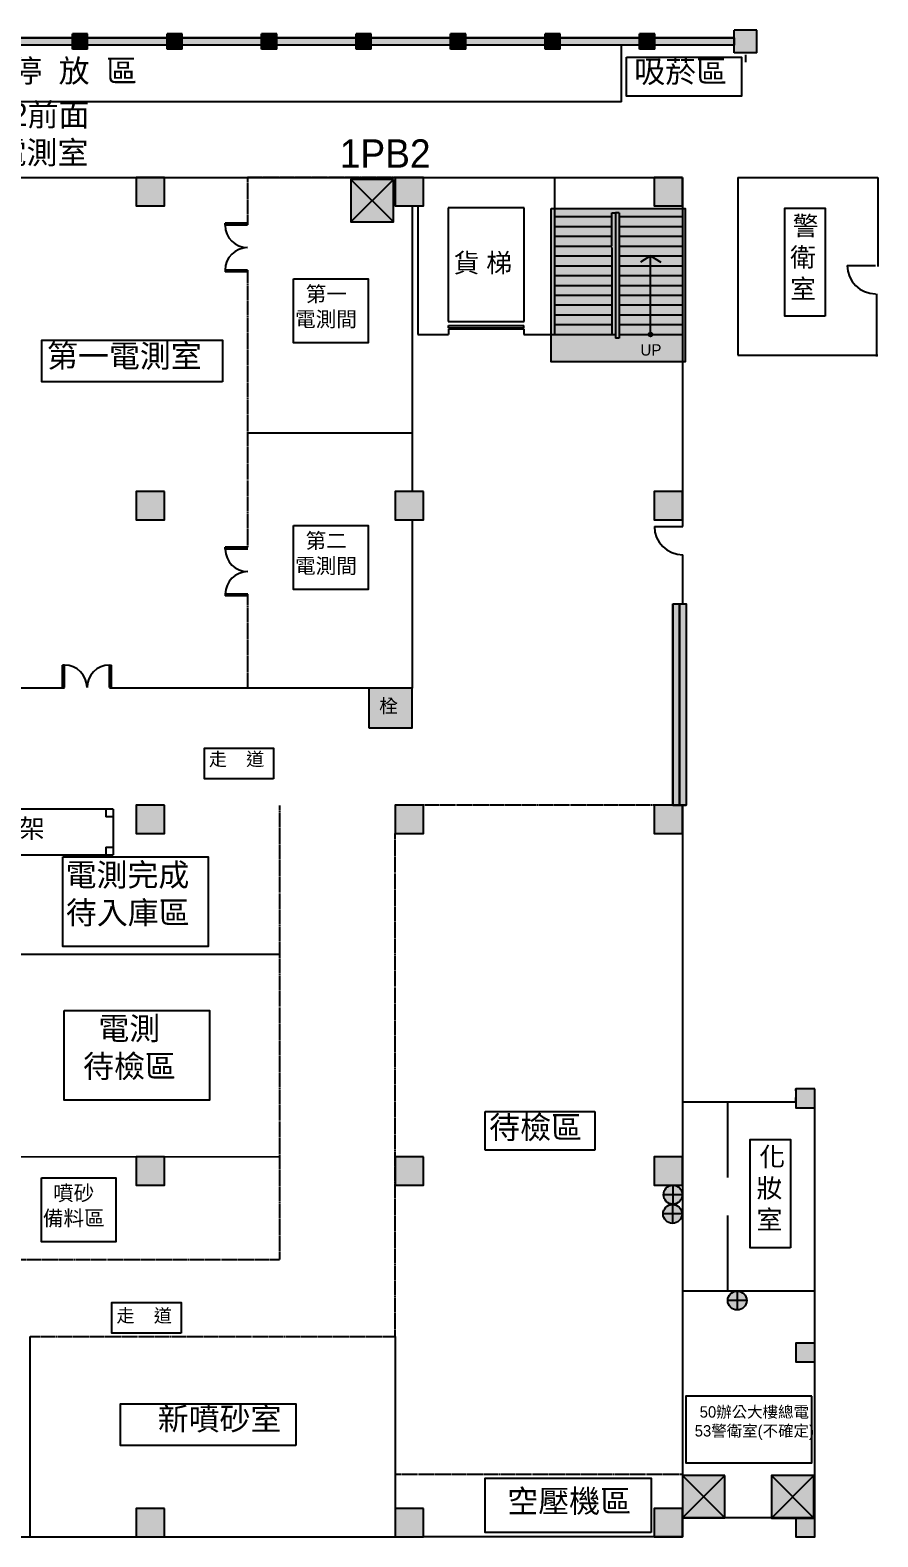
# Model space of a CAD drawing. Header units: millimetres. Extents: x 22594 to 38070, y -3587 to 6205.
# Drawn here: x 30938 to 33180, y 2219 to 6204 of the extents above; entities that cross this region are included whole.
import ezdxf

# ---------------------------------------------------------------- set-up
doc = ezdxf.new("R2010")
doc.units = ezdxf.units.MM
doc.linetypes.add('ACAD_ISO03W100', pattern=[30, 12, -18])
doc.linetypes.add('HIDDEN', pattern=[4.5, 3.5, -1])
doc.layers.get('0').update_dxf_attribs({"lineweight": 25})
for name, color, linetype in [('圍牆', 27, 'Continuous'), ('柱子', 250, 'Continuous'), ('樓梯', 40, 'Continuous'), ('配電箱', 253, 'Continuous'), ('鐵捲門', 83, 'Continuous')]:
    doc.layers.add(name, color=color, linetype=linetype)
doc.styles.add('SIMPLEX', font='simplex.shx')

msp = doc.modelspace()

# ---------------------------------------------------------------- hatches: boundary and pattern name
h = msp.add_hatch(color=1)
h.dxf.hatch_style = 1
h.paths.add_polyline_path([(31833.9, 4358.9), (31947.9, 4358.9), (31947.9, 4463.9), (31833.9, 4463.9)])
h.paths.add_polyline_path([(31847, 4455.4), (31847, 4380.4), (31924.1, 4380.4), (31924.1, 4455.4)], flags=24)
for points in [[(32662.9, 3123.9, 1), (32612.9, 3123.9, 1)], [(32661.9, 3072.9, 1), (32611.9, 3072.9, 1)], [(32832.9, 2843.9, 1), (32782.9, 2843.9, 1)]]:
    msp.add_hatch(color=5).paths.add_polyline_path(points)
at = {"layer": '圍牆'}
for points in [[(31049.9, 6183.9), (30839.9, 6183.9), (30839.9, 6163.9), (31049.9, 6163.9)], [(31049.9, 6153.9), (31049.9, 6193.9), (31089.9, 6193.9), (31089.9, 6153.9)], [(31299.9, 6183.9), (31089.9, 6183.9), (31089.9, 6163.9), (31299.9, 6163.9)], [(31299.9, 6153.9), (31299.9, 6193.9), (31339.9, 6193.9), (31339.9, 6153.9)], [(31549.9, 6183.9), (31339.9, 6183.9), (31339.9, 6163.9), (31549.9, 6163.9)], [(31549.9, 6153.9), (31549.9, 6193.9), (31589.9, 6193.9), (31589.9, 6153.9)], [(31799.9, 6183.9), (31589.9, 6183.9), (31589.9, 6163.9), (31799.9, 6163.9)], [(31799.9, 6193.9), (31799.9, 6153.9), (31839.9, 6153.9), (31839.9, 6193.9)], [(32049.9, 6183.9), (31839.9, 6183.9), (31839.9, 6163.9), (32049.9, 6163.9)], [(32049.9, 6193.9), (32049.9, 6153.9), (32089.9, 6153.9), (32089.9, 6193.9)], [(32299.9, 6183.9), (32089.9, 6183.9), (32089.9, 6163.9), (32299.9, 6163.9)], [(32299.9, 6153.9), (32299.9, 6193.9), (32339.9, 6193.9), (32339.9, 6153.9)], [(32549.9, 6183.9), (32339.9, 6183.9), (32339.9, 6163.9), (32549.9, 6163.9)], [(32549.9, 6153.9), (32549.9, 6193.9), (32589.9, 6193.9), (32589.9, 6153.9)], [(32799.9, 6163.9), (32799.9, 6183.9), (32589.9, 6183.9), (32589.9, 6163.9)], [(32799.9, 6143.9), (32799.9, 6203.9), (32859.9, 6203.9), (32859.9, 6143.9)]]:
    msp.add_hatch(color=256, dxfattribs=at).paths.add_polyline_path(points)
at = {"layer": '柱子'}
for points in [[(31292.9, 5813.9), (31217.9, 5813.9), (31217.9, 5738.9), (31292.9, 5738.9)], [(31977.9, 5813.9), (31902.9, 5813.9), (31902.9, 5738.9), (31977.9, 5738.9)], [(32662.9, 5813.9), (32587.9, 5813.9), (32587.9, 5738.9), (32662.9, 5738.9)], [(31292.9, 4983.9), (31217.9, 4983.9), (31217.9, 4908.9), (31292.9, 4908.9)], [(31977.9, 4983.9), (31902.9, 4983.9), (31902.9, 4908.9), (31977.9, 4908.9)], [(32662.9, 4983.9), (32587.9, 4983.9), (32587.9, 4908.9), (32662.9, 4908.9)], [(31292.9, 4153.9), (31217.9, 4153.9), (31217.9, 4078.9), (31292.9, 4078.9)], [(31977.9, 4153.9), (31902.9, 4153.9), (31902.9, 4078.9), (31977.9, 4078.9)], [(32662.9, 4153.9), (32587.9, 4153.9), (32587.9, 4078.9), (32662.9, 4078.9)], [(31292.9, 3223.9), (31217.9, 3223.9), (31217.9, 3148.9), (31292.9, 3148.9)], [(31977.9, 3223.9), (31902.9, 3223.9), (31902.9, 3148.9), (31977.9, 3148.9)], [(32662.9, 3223.9), (32587.9, 3223.9), (32587.9, 3148.9), (32662.9, 3148.9)], [(31292.9, 2293.9), (31217.9, 2293.9), (31217.9, 2218.9), (31292.9, 2218.9)], [(31977.9, 2293.9), (31902.9, 2293.9), (31902.9, 2218.9), (31977.9, 2218.9)], [(32662.9, 2293.9), (32587.9, 2293.9), (32587.9, 2218.9), (32662.9, 2218.9)], [(32962.9, 2268.7), (33010.8, 2268.7), (33010.8, 2268.9), (33012.9, 2268.9), (33012.9, 2218.9), (32962.9, 2218.9)]]:
    msp.add_hatch(color=7, dxfattribs=at).paths.add_polyline_path(points)
h = msp.add_hatch(color=7, dxfattribs=at)
h.paths.add_polyline_path([(33012.9, 3403.9), (32962.9, 3403.9), (32962.9, 3368.9), (32962.9, 3353.9), (33012.9, 3353.9)])
h.paths.add_polyline_path([(33012.9, 2731.4), (32962.9, 2731.4), (32962.9, 2681.4), (33012.9, 2681.4)])
at = {"layer": '樓梯'}
msp.add_hatch(color=256, dxfattribs=at).paths.add_polyline_path([(32315.8, 5731.9), (32315.8, 5326.4), (32670.3, 5326.4), (32670.3, 5731.9)])
at = {"layer": '配電箱'}
h = msp.add_hatch(color=256, dxfattribs=at)
h.paths.add_polyline_path([(31898.8, 5809.1), (31786.3, 5809.1), (31842.5, 5752.9)])
h.paths.add_polyline_path([(31786.3, 5809.1), (31786.3, 5696.6), (31842.5, 5752.9)])
h.paths.add_polyline_path([(31898.8, 5809.1), (31842.5, 5752.9), (31898.8, 5696.6)])
h.paths.add_polyline_path([(31842.5, 5752.9), (31786.3, 5696.6), (31898.8, 5696.6)])
h = msp.add_hatch(color=256, dxfattribs=at)
h.paths.add_polyline_path([(32775.4, 2381.4), (32662.9, 2381.4), (32719.1, 2325.1)])
h.paths.add_polyline_path([(32662.9, 2381.4), (32662.9, 2268.9), (32719.1, 2325.1)])
h.paths.add_polyline_path([(32775.4, 2381.4), (32719.1, 2325.1), (32775.4, 2268.9)])
h.paths.add_polyline_path([(32719.1, 2325.1), (32662.9, 2268.9), (32775.4, 2268.9)])
h = msp.add_hatch(color=256, dxfattribs=at)
h.paths.add_polyline_path([(33010.8, 2381.2), (32898.3, 2381.2), (32954.5, 2325)])
h.paths.add_polyline_path([(32898.3, 2381.2), (32898.3, 2268.7), (32954.5, 2325)])
h.paths.add_polyline_path([(33010.8, 2381.2), (32954.5, 2325), (33010.8, 2268.7)])
h.paths.add_polyline_path([(32954.5, 2325), (32898.3, 2268.7), (33010.8, 2268.7)])
at = {"layer": '鐵捲門'}
h = msp.add_hatch(color=256, dxfattribs=at)
h.paths.add_polyline_path([(32655.4, 4686.4), (32637.9, 4686.4), (32637.9, 4153.9), (32655.4, 4153.9)])
h.paths.add_polyline_path([(32672.9, 4686.4), (32655.4, 4686.4), (32655.4, 4153.9), (32662.9, 4153.9), (32672.9, 4153.9)])

# ---------------------------------------------------------------- linework, layer by layer
at = {"lineweight": -3}
for p, q in [((31049.9, 6183.9), (30839.9, 6183.9)), ((31049.9, 6153.9), (31049.9, 6193.9)), ((31089.9, 6193.9), (31049.9, 6193.9)), ((31049.9, 6153.9), (31049.9, 6193.9)), ((31089.9, 6193.9), (31049.9, 6193.9)), ((31089.9, 6153.9), (31089.9, 6193.9)), ((31089.9, 6153.9), (31089.9, 6193.9)), ((31299.9, 6183.9), (31089.9, 6183.9)), ((31299.9, 6153.9), (31299.9, 6193.9)), ((31339.9, 6193.9), (31299.9, 6193.9)), ((31299.9, 6153.9), (31299.9, 6193.9)), ((31339.9, 6193.9), (31299.9, 6193.9)), ((31339.9, 6153.9), (31339.9, 6193.9)), ((31339.9, 6153.9), (31339.9, 6193.9)), ((31549.9, 6183.9), (31339.9, 6183.9)), ((31589.9, 6193.9), (31549.9, 6193.9)), ((31549.9, 6153.9), (31549.9, 6193.9)), ((31549.9, 6153.9), (31549.9, 6193.9)), ((31589.9, 6193.9), (31549.9, 6193.9)), ((31589.9, 6153.9), (31589.9, 6193.9)), ((31589.9, 6153.9), (31589.9, 6193.9)), ((31799.9, 6183.9), (31589.9, 6183.9)), ((31839.9, 6193.9), (31799.9, 6193.9)), ((31799.9, 6153.9), (31799.9, 6193.9)), ((31799.9, 6153.9), (31799.9, 6193.9)), ((31839.9, 6193.9), (31799.9, 6193.9)), ((31839.9, 6153.9), (31839.9, 6193.9)), ((31839.9, 6153.9), (31839.9, 6193.9)), ((32049.9, 6183.9), (31839.9, 6183.9)), ((32089.9, 6193.9), (32049.9, 6193.9)), ((32049.9, 6153.9), (32049.9, 6193.9)), ((32049.9, 6153.9), (32049.9, 6193.9)), ((32089.9, 6193.9), (32049.9, 6193.9)), ((32089.9, 6153.9), (32089.9, 6193.9)), ((32089.9, 6153.9), (32089.9, 6193.9)), ((32299.9, 6183.9), (32089.9, 6183.9)), ((32339.9, 6193.9), (32299.9, 6193.9)), ((32299.9, 6153.9), (32299.9, 6193.9)), ((32299.9, 6153.9), (32299.9, 6193.9)), ((32339.9, 6193.9), (32299.9, 6193.9)), ((32339.9, 6153.9), (32339.9, 6193.9)), ((32339.9, 6153.9), (32339.9, 6193.9)), ((32549.9, 6183.9), (32339.9, 6183.9)), ((32589.9, 6193.9), (32549.9, 6193.9)), ((32549.9, 6153.9), (32549.9, 6193.9)), ((32549.9, 6153.9), (32549.9, 6193.9)), ((32589.9, 6193.9), (32549.9, 6193.9)), ((32589.9, 6153.9), (32589.9, 6193.9)), ((32589.9, 6153.9), (32589.9, 6193.9)), ((32799.9, 6183.9), (32589.9, 6183.9)), ((32859.9, 6203.9), (32799.9, 6203.9)), ((32799.9, 6143.9), (32799.9, 6203.9)), ((32859.9, 6143.9), (32859.9, 6203.9)), ((31049.9, 6163.9), (30839.9, 6163.9)), ((31089.9, 6153.9), (31049.9, 6153.9)), ((31089.9, 6153.9), (31049.9, 6153.9)), ((31299.9, 6163.9), (31089.9, 6163.9)), ((31339.9, 6153.9), (31299.9, 6153.9)), ((31339.9, 6153.9), (31299.9, 6153.9)), ((31549.9, 6163.9), (31339.9, 6163.9)), ((31589.9, 6153.9), (31549.9, 6153.9)), ((31589.9, 6153.9), (31549.9, 6153.9)), ((31799.9, 6163.9), (31589.9, 6163.9)), ((31839.9, 6153.9), (31799.9, 6153.9)), ((31839.9, 6153.9), (31799.9, 6153.9)), ((32049.9, 6163.9), (31839.9, 6163.9)), ((32089.9, 6153.9), (32049.9, 6153.9)), ((32089.9, 6153.9), (32049.9, 6153.9)), ((32299.9, 6163.9), (32089.9, 6163.9)), ((32339.9, 6153.9), (32299.9, 6153.9)), ((32339.9, 6153.9), (32299.9, 6153.9)), ((32549.9, 6163.9), (32339.9, 6163.9)), ((32501.9, 6013.9), (32501.9, 6163.9)), ((32589.9, 6153.9), (32549.9, 6153.9)), ((32589.9, 6153.9), (32549.9, 6153.9)), ((32799.9, 6163.9), (32589.9, 6163.9)), ((32859.9, 6143.9), (32799.9, 6143.9)), ((32829.9, 6138.9), (32829.9, 6118.9)), ((32501.9, 6013.9), (29089.9, 6013.9)), ((28477.9, 5813.9), (32662.9, 5813.9)), ((31786.3, 5696.6), (31898.8, 5809.1)), ((31786.3, 5809.1), (31898.8, 5696.6)), ((32324.9, 5813.9), (32324.9, 5398.9)), ((32662.9, 5813.9), (32662.9, 4908.9)), ((32809.9, 5813.9), (33179.9, 5813.9)), ((32809.9, 5813.9), (32809.9, 5343.9)), ((33179.9, 5813.9), (33179.9, 5578.9)), ((31947.9, 5738.9), (31947.9, 4983.9)), ((31962.9, 5738.9), (31962.9, 5398.9)), ((32244.4, 5733.9), (32043.4, 5733.9)), ((32043.4, 5733.9), (32043.4, 5432.9)), ((32244.4, 5432.9), (32244.4, 5733.9)), ((32324.9, 5710.9), (32475.9, 5710.9)), ((32475.9, 5632.9), (32475.9, 5720.9)), ((32475.9, 5720.9), (32485.9, 5720.9)), ((32485.9, 5720.9), (32485.9, 5388.9)), ((32495.9, 5720.9), (32485.9, 5720.9)), ((32495.9, 5720.9), (32495.9, 5388.9)), ((32495.9, 5710.9), (32662.9, 5710.9)), ((31512.9, 5693.1), (31453.5, 5693.1)), ((31512.9, 5693.1), (31453.5, 5693.1)), ((31453.5, 5688.1), (31453.5, 5693.1)), ((31512.9, 5688.1), (31453.5, 5688.1)), ((32324.9, 5684.9), (32475.9, 5684.9)), ((32324.9, 5658.9), (32475.9, 5658.9)), ((32495.9, 5684.9), (32662.9, 5684.9)), ((32495.9, 5658.9), (32662.9, 5658.9)), ((32324.9, 5632.9), (32475.9, 5632.9)), ((32475.9, 5628.8), (32475.9, 5398.9)), ((32495.9, 5632.9), (32662.9, 5632.9)), ((32324.9, 5606.9), (32475.9, 5606.9)), ((32324.9, 5580.9), (32475.9, 5580.9)), ((32495.9, 5606.9), (32662.9, 5606.9)), ((32495.9, 5580.9), (32662.9, 5580.9)), ((32578.9, 5606.9), (32551.8, 5590.3)), ((32578.9, 5398.9), (32578.9, 5606.9)), ((32578.9, 5606.9), (32605.9, 5590.3)), ((33098.9, 5581.3), (33173.9, 5581.3)), ((31512.9, 5569.3), (31453.5, 5569.3)), ((31453.5, 5569.3), (31453.5, 5564.3)), ((31512.9, 5564.3), (31453.5, 5564.3)), ((31512.9, 5564.3), (31453.5, 5564.3)), ((32324.9, 5554.9), (32475.9, 5554.9)), ((32495.9, 5554.9), (32662.9, 5554.9)), ((32324.9, 5528.9), (32475.9, 5528.9)), ((32324.9, 5502.9), (32475.9, 5502.9)), ((32495.9, 5528.9), (32662.9, 5528.9)), ((32495.9, 5502.9), (32662.9, 5502.9)), ((32324.9, 5476.9), (32475.9, 5476.9)), ((32495.9, 5476.9), (32662.9, 5476.9)), ((32043.4, 5432.9), (32244.4, 5432.9)), ((32043.9, 5422.9), (32243.9, 5422.9)), ((32043.9, 5416.9), (32043.9, 5422.9)), ((32243.9, 5416.9), (32243.9, 5422.9)), ((32324.9, 5450.9), (32475.9, 5450.9)), ((32324.9, 5424.9), (32475.9, 5424.9)), ((32495.9, 5450.9), (32662.9, 5450.9)), ((32495.9, 5424.9), (32662.9, 5424.9)), ((31962.9, 5398.9), (32043.9, 5398.9)), ((32043.9, 5416.9), (32243.9, 5416.9)), ((32043.9, 5413.9), (32243.9, 5413.9)), ((32043.9, 5413.9), (32043.9, 5398.9)), ((32243.9, 5413.9), (32243.9, 5398.9)), ((32243.9, 5398.9), (32324.9, 5398.9)), ((32324.9, 5398.9), (32485.9, 5398.9)), ((32495.9, 5388.9), (32485.9, 5388.9)), ((32495.9, 5398.9), (32662.9, 5398.9)), ((32809.9, 5343.9), (33179.9, 5343.9)), ((31947.9, 4908.9), (31947.9, 4463.9)), ((32662.9, 4908.9), (32662.9, 4891.3)), ((32588.9, 4891.3), (32663.9, 4891.3)), ((31513.5, 4836.1), (31454, 4836.1)), ((31513.5, 4836.1), (31454, 4836.1)), ((31454, 4831.1), (31454, 4836.1)), ((31513.5, 4831.1), (31454, 4831.1)), ((32662.9, 4816.3), (32662.9, 4686.4)), ((31513.5, 4712.3), (31454, 4712.3)), ((31454, 4712.3), (31454, 4707.3)), ((31513.5, 4707.3), (31454, 4707.3)), ((31513.5, 4707.3), (31454, 4707.3)), ((32637.9, 4686.4), (32637.9, 4153.9)), ((32637.9, 4686.4), (32672.9, 4686.4)), ((32655.4, 4686.4), (32655.4, 4153.9)), ((32672.9, 4686.4), (32672.9, 4153.9)), ((31023.9, 4465), (31023.9, 4524.4)), ((31023.9, 4465), (31023.9, 4524.4)), ((31028.9, 4524.4), (31023.9, 4524.4)), ((31028.9, 4465), (31028.9, 4524.4)), ((31147.7, 4524.4), (31152.7, 4524.4)), ((31147.7, 4465), (31147.7, 4524.4)), ((31152.7, 4465), (31152.7, 4524.4)), ((31152.7, 4465), (31152.7, 4524.4)), ((31028.9, 4463.9), (30438.7, 4463.9)), ((31947.9, 4463.9), (31147.7, 4463.9)), ((32637.9, 4153.9), (32672.9, 4153.9)), ((32662.9, 4153.9), (32662.9, 3148.9)), ((32672.9, 4153.9), (32662.9, 4153.9)), ((31157.9, 4143.1), (30607.9, 4143.1)), ((31137.9, 4143.1), (31137.9, 4123.1)), ((31157.9, 4123.1), (31137.9, 4123.1)), ((31157.9, 4143.1), (31157.9, 4023.1)), ((31137.9, 4043.1), (31137.9, 4023.1)), ((31137.9, 4043.1), (31157.9, 4043.1)), ((30607.9, 4023.1), (31157.9, 4023.1)), ((33012.9, 2681.4), (33012.9, 3403.9)), ((32962.9, 3368.9), (32662.9, 3368.9)), ((32782.9, 3168.9), (32782.9, 3368.9)), ((32140.9, 3343.9), (32430.9, 3343.9)), ((32140.9, 3241.9), (32140.9, 3343.9)), ((32430.9, 3343.9), (32430.9, 3241.9)), ((32430.9, 3241.9), (32140.9, 3241.9)), ((32662.9, 3148.9), (32662.9, 2218.9)), ((32782.9, 2868.9), (32782.9, 3068.9)), ((33012.9, 2868.9), (32662.9, 2868.9)), ((32782.9, 2868.9), (32662.9, 2868.9)), ((30937.9, 2218.9), (30937.9, 2748.9)), ((31902.9, 2748.9), (31902.9, 2293.9)), ((33012.9, 2218.9), (33012.9, 2681.4)), ((32662.9, 2268.9), (32775.4, 2381.4)), ((32662.9, 2381.4), (32775.4, 2268.9)), ((32898.3, 2268.7), (33010.8, 2381.2)), ((32898.3, 2381.2), (33010.8, 2268.7)), ((32962.9, 2268.9), (32662.9, 2268.9)), ((29175.2, 2218.9), (31977.9, 2218.9)), ((32662.9, 2218.9), (31977.9, 2218.9))]:
    msp.add_line(p, q, dxfattribs=at)
at = {"linetype": 'HIDDEN', "lineweight": -3}
for p, q in [((31947.9, 5813.9), (31512.9, 5813.9)), ((31512.9, 5813.9), (31512.9, 5688.1)), ((31512.9, 5569.3), (31512.9, 4836.1)), ((31512.9, 4712.3), (31512.9, 4463.9)), ((31597.9, 2952.5), (31597.9, 4153.9)), ((32587.9, 4153.9), (31977.9, 4153.9)), ((31902.9, 2748.9), (31902.9, 4078.9)), ((29231.4, 2952.5), (31597.9, 2952.5)), ((30937.9, 2748.9), (31902.9, 2748.9)), ((32662.9, 2383.9), (31902.9, 2383.9))]:
    msp.add_line(p, q, dxfattribs=at)
for p, q in [((33176.5, 5506.4), (33176.5, 5340.4)), ((31512.9, 5138.9), (31947.9, 5138.9)), ((30800.6, 3760.1), (31597.9, 3760.1)), ((30800.6, 3223.9), (31597.9, 3224.6))]:
    msp.add_line(p, q)
at = {"linetype": 'ACAD_ISO03W100', "lineweight": -3}
msp.add_line((32962.9, 3368.9), (32962.9, 3403.9), dxfattribs=at)
at = {"color": 5}
for p, q in [((32637.9, 3148.9), (32637.9, 3098.9)), ((32662.9, 3123.9), (32612.9, 3123.9)), ((32661.9, 3072.9), (32611.9, 3072.9)), ((32636.9, 3097.9), (32636.9, 3047.9)), ((32832.9, 2843.9), (32782.9, 2843.9)), ((32807.9, 2868.9), (32807.9, 2818.9))]:
    msp.add_line(p, q, dxfattribs=at)
for points in [[(32514.7, 6132.5), (32819.3, 6132.5), (32819.3, 6029.1), (32514.7, 6029.1)], [(31634.5, 5545.8), (31831.5, 5545.8), (31831.5, 5376.8), (31634.5, 5376.8)], [(31634.5, 4893.3), (31831.5, 4893.3), (31831.5, 4724.3), (31634.5, 4724.3)], [(32637.9, 4686.4), (32637.9, 4686.4), (32637.9, 4686.4), (32637.9, 4686.4)], [(32637.9, 4686.4), (32655.4, 4686.4), (32655.4, 4153.9), (32637.9, 4153.9)], [(32655.4, 4686.4), (32672.9, 4686.4), (32672.9, 4153.9), (32655.4, 4153.9)], [(31024.6, 4017.3), (31409.1, 4017.3), (31409.1, 3780.3), (31024.6, 3780.3)], [(31028.1, 3611), (31412.6, 3611), (31412.6, 3373.9), (31028.1, 3373.9)], [(30967.5, 3168), (31164.5, 3168), (31164.5, 2999), (30967.5, 2999)]]:
    msp.add_lwpolyline(points, close=True)
at = {"lineweight": -3}
for points in [[(31292.9, 5813.9), (31217.9, 5813.9), (31217.9, 5738.9), (31292.9, 5738.9)], [(31898.8, 5809.1), (31786.3, 5809.1), (31786.3, 5696.6), (31898.8, 5696.6)], [(31977.9, 5813.9), (31902.9, 5813.9), (31902.9, 5738.9), (31977.9, 5738.9)], [(32662.9, 5813.9), (32587.9, 5813.9), (32587.9, 5738.9), (32662.9, 5738.9)], [(32662.9, 5813.9), (32587.9, 5813.9), (32587.9, 5738.9), (32662.9, 5738.9)], [(33040.9, 5447.4), (32933.9, 5447.4), (32933.9, 5733.4), (33040.9, 5733.4)], [(31446.6, 5274.1), (30968.6, 5274.1), (30968.6, 5384.1), (31446.6, 5384.1)], [(31292.9, 4983.9), (31217.9, 4983.9), (31217.9, 4908.9), (31292.9, 4908.9)], [(31977.9, 4983.9), (31902.9, 4983.9), (31902.9, 4908.9), (31977.9, 4908.9)], [(32662.9, 4983.9), (32587.9, 4983.9), (32587.9, 4908.9), (32662.9, 4908.9)], [(31581.4, 4223.4), (31398.7, 4223.4), (31398.7, 4304.6), (31581.4, 4304.6)], [(31292.9, 4153.9), (31217.9, 4153.9), (31217.9, 4078.9), (31292.9, 4078.9)], [(31977.9, 4153.9), (31902.9, 4153.9), (31902.9, 4078.9), (31977.9, 4078.9)], [(32662.9, 4153.9), (32587.9, 4153.9), (32587.9, 4078.9), (32662.9, 4078.9)], [(33012.9, 3403.9), (32962.9, 3403.9), (32962.9, 3353.9), (33012.9, 3353.9)], [(33012.9, 3403.9), (32962.9, 3403.9), (32962.9, 3353.9), (33012.9, 3353.9)], [(32948.9, 2983.4), (32841.9, 2983.4), (32841.9, 3269.4), (32948.9, 3269.4)], [(31292.9, 3223.9), (31217.9, 3223.9), (31217.9, 3148.9), (31292.9, 3148.9)], [(31977.9, 3223.9), (31902.9, 3223.9), (31902.9, 3148.9), (31977.9, 3148.9)], [(32662.9, 3223.9), (32587.9, 3223.9), (32587.9, 3148.9), (32662.9, 3148.9)], [(31337, 2757.8), (31154.3, 2757.8), (31154.3, 2839), (31337, 2839)], [(33012.9, 2731.4), (32962.9, 2731.4), (32962.9, 2681.4), (33012.9, 2681.4)], [(31640.6, 2460.9), (31176.6, 2460.9), (31176.6, 2570.9), (31640.6, 2570.9)], [(32580.5, 2230.4), (32141.5, 2230.4), (32141.5, 2374.4), (32580.5, 2374.4)], [(32775.4, 2381.4), (32662.9, 2381.4), (32662.9, 2268.9), (32775.4, 2268.9)], [(33010.8, 2381.2), (32898.3, 2381.2), (32898.3, 2268.7), (33010.8, 2268.7)], [(31292.9, 2293.9), (31217.9, 2293.9), (31217.9, 2218.9), (31292.9, 2218.9)], [(31977.9, 2293.9), (31902.9, 2293.9), (31902.9, 2218.9), (31977.9, 2218.9)], [(32662.9, 2293.9), (32587.9, 2293.9), (32587.9, 2218.9), (32662.9, 2218.9)], [(33012.9, 2268.9), (32962.9, 2268.9), (32962.9, 2218.9), (33012.9, 2218.9)]]:
    msp.add_lwpolyline(points, close=True, dxfattribs=at)
at = {"lineweight": -3, "flags": 128}
msp.add_lwpolyline([(31833.9, 4358.9), (31947.9, 4358.9), (31947.9, 4463.9), (31833.9, 4463.9)], close=True, dxfattribs=at)
msp.add_lwpolyline([(31833.9, 4358.9), (31947.9, 4358.9), (31947.9, 4463.9), (31833.9, 4463.9)], close=True, dxfattribs=at)
at = {"color": 2}
msp.add_lwpolyline([(33004.9, 2590.9), (32672.2, 2590.9), (32672.2, 2415.1), (33004.9, 2415.1)], close=True, dxfattribs=at)
at = {"lineweight": -3}
msp.add_circle((32578.9, 5398.9), 5, dxfattribs=at)
at = {"color": 5}
for centre in [(32637.9, 3123.9), (32636.9, 3072.9), (32807.9, 2843.9)]:
    msp.add_circle(centre, 25, dxfattribs=at)
at = {"lineweight": -3}
for centre, radius, start, end in [((31512.9, 5688.1), 59.4, 180, 270), ((31512.9, 5569.3), 59.4, 90, 180), ((33173.9, 5581.3), 75, 180, 270), ((32663.9, 4891.3), 75, 180, 270), ((31513.5, 4831.1), 59.4, 180, 270), ((31513.5, 4712.3), 59.4, 90, 180), ((31028.9, 4465), 59.4, 0, 90), ((31147.7, 4465), 59.4, 90, 180)]:
    msp.add_arc(centre, radius, start, end, dxfattribs=at)
at = {"layer": '圍牆'}
msp.add_lwpolyline([(26549.9, 6183.9), (32799.9, 6183.9), (32799.9, 6163.9), (26549.9, 6163.9)], dxfattribs=at)
at = {"layer": '樓梯'}
msp.add_lwpolyline([(32315.8, 5731.9), (32670.3, 5731.9), (32670.3, 5326.4), (32315.8, 5326.4)], close=True, dxfattribs=at)

# ---------------------------------------------------------------- texts
at = {"lineweight": -3, "attachment_point": 1, "style": 'SIMPLEX'}
for s, insert, char_height, width in [('{\\f新細明體|b0|i0|c136|p18;機  車  停  放  區}', (30636.9, 6126), 60, 663), ('{\\f新細明體|b0|i0|c136|p18;1PB2}', (31756.9, 5915), 75, 272), ('{\\fPMingLiU|b0|i0|c136|p18;\\W0.36951; }{\\fPMingLiU|b0|i0|c136|p18;警}{\\fPMingLiU|b0|i0|c136|p18;\\W0.36951; }{\\fPMingLiU|b0|i0|c136|p18;衛}{\\fPMingLiU|b0|i0|c136|p18;\\W0.36951; }{\\fPMingLiU|b0|i0|c136|p18;室}', (32947.9, 5711.4), 50, 87), ('\\f新細明體|b0|i0|c136|p18;貨 梯', (32057.8, 5613.1), 50, 183), ('\\f新細明體|b0|i0|c136|p18;第一電測室', (30982.6, 5372.1), 60, 451), ('{\\f@華康特粗明體|b0|i0|c136|p49;UP}', (32551.8, 5373.1), 30, 59), ('{\\f新細明體|b0|i0|c136|p18;栓}', (31860.8, 4434.6), 36.75, 47.25), ('\\f新細明體|b0|i0|c136|p18;走    道', (31410.6, 4293.4), 35, 179.9), ('\\f新細明體|b0|i0|c136|p18;模具架', (30771.9, 4117.5), 50, 236), ('{\\f新細明體|b0|i0|c136|p18;待檢區}', (32151.9, 3331.9), 60, 270), ('{\\fPMingLiU|b0|i0|c136|p18;\\W0.41990; }{\\fPMingLiU|b0|i0|c136|p18;化}{\\fPMingLiU|b0|i0|c136|p18;\\W0.41990; }{\\fPMingLiU|b0|i0|c136|p18;妝}{\\fPMingLiU|b0|i0|c136|p18;\\W0.41990; }{\\fPMingLiU|b0|i0|c136|p18;室}', (32858.9, 3249.4), 50, 87), ('\\f新細明體|b0|i0|c136|p18;走    道', (31166.2, 2821.5), 35, 179.9), ('{\\fPMingLiU|b0|i0|c136|p18;新噴砂室}', (31275.3, 2561.3), 60, 457), ('{\\fPMingLiU|b0|i0|c136|p18;空壓機區}', (32199.9, 2343.4), 60, 380.266)]:
    msp.add_mtext(s, dxfattribs=dict(at, insert=insert, char_height=char_height, width=width))
at = {"lineweight": 25, "width": 462, "attachment_point": 1, "style": 'SIMPLEX'}
for s, insert, char_height in [('{\\f新細明體|b0|i0|c136|p18;吸菸區}', (32535.3, 6124.9), 60), ('{\\fPMingLiU|b0|i0|c136|p18;\\W5.56137;  \\W1;第一}\\P{\\fPMingLiU|b0|i0|c136|p18;\\W9.18734; \\W1;電測間}', (31504.9, 5526.1), 40), ('{\\fPMingLiU|b0|i0|c136|p18;\\W5.55103;  \\W1;第二}\\P{\\fPMingLiU|b0|i0|c136|p18;\\W9.18734; \\W1;電測間}', (31504.9, 4873.6), 40), ('{\\fPMingLiU|b0|i0|c136|p18;\\W5.52003;  }{\\fPMingLiU|b0|i0|c136|p18;噴砂}\\P{\\fPMingLiU|b0|i0|c136|p18;\\W9.19251; }{\\fPMingLiU|b0|i0|c136|p18;備料區}', (30837.9, 3148.3), 40)]:
    msp.add_mtext(s, dxfattribs=dict(at, insert=insert, char_height=char_height))
at = {"color": 2, "char_height": 60, "attachment_point": 1, "style": 'SIMPLEX'}
for s, insert, width in [('\\pxqc;{\\fPMingLiU|b0|i0|c136|p18;52前面電測室}', (30823.3, 6010.1), 291.858), ('\\pxqc;{\\fPMingLiU|b0|i0|c136|p18;\\H0.5x;50辦公大樓總電\\H2x;\\P\\H0.5x;53警衛室(不確定)}', (32683.5, 2564.3), 339.388)]:
    msp.add_mtext(s, dxfattribs=dict(at, insert=insert, width=width))
at = {"char_height": 60, "width": 729.583, "attachment_point": 1, "style": 'SIMPLEX'}
for s, insert in [('{\\fPMingLiU|b0|i0|c136|p18;\\W8.00997; }{\\fPMingLiU|b0|i0|c136|p18;電測完成}\\P{\\fPMingLiU|b0|i0|c136|p18;\\W8.05002; }{\\fPMingLiU|b0|i0|c136|p18;待入庫區}', (30856.9, 3999.8)), ('{\\fPMingLiU|b0|i0|c136|p18;\\W5.91132;  }{\\fPMingLiU|b0|i0|c136|p18;電測}\\P{\\fPMingLiU|b0|i0|c136|p18;\\W9.97250; }{\\fPMingLiU|b0|i0|c136|p18;待檢區}', (30860.4, 3593.5))]:
    msp.add_mtext(s, dxfattribs=dict(at, insert=insert))

doc.saveas('drawing.dxf')
